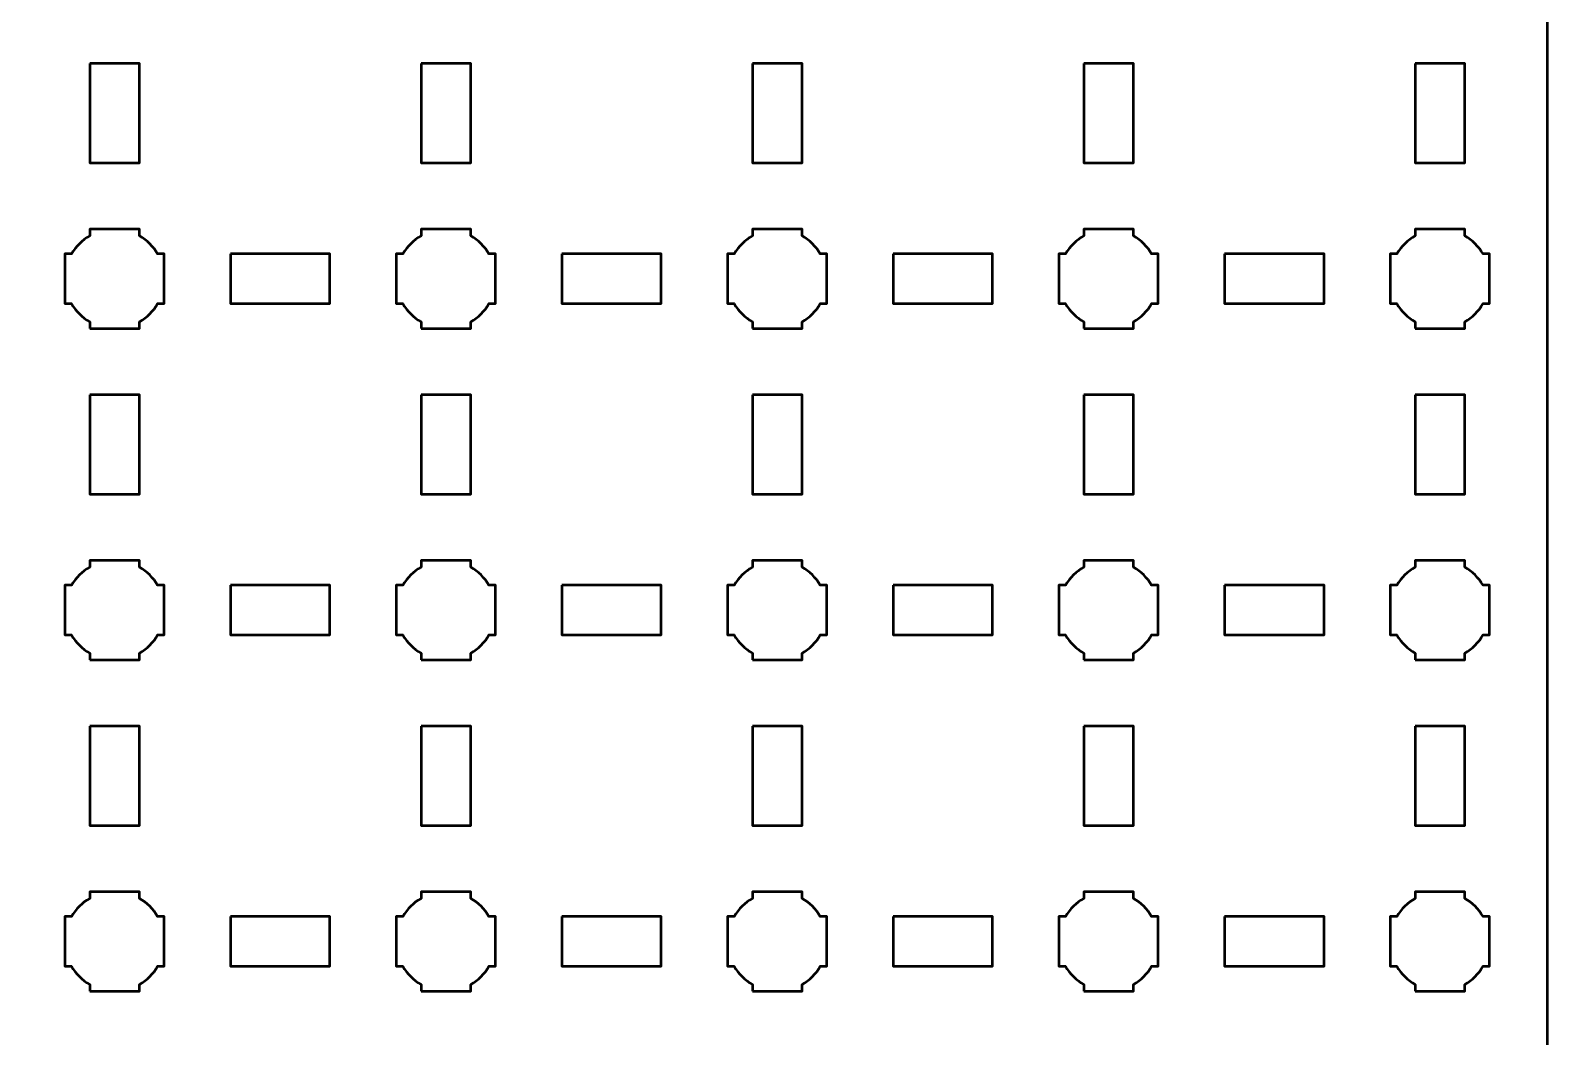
# Model space of a CAD drawing. Header units: centimetres. Extents: x -19.6 to 19.7, y -11.7 to 11.7.
# Drawn here: x 10.49 to 19.65, y -5.58 to 0.5 of the extents above; entities that cross this region are included whole.
import ezdxf

# ---------------------------------------------------------------- set-up
doc = ezdxf.new("R2010")
doc.units = ezdxf.units.CM
doc.header["$MEASUREMENT"] = 0
doc.layers.add('Layer 1', color=7, linetype='Continuous')

msp = doc.modelspace()

# ---------------------------------------------------------------- linework, layer by layer
at = {"layer": 'Layer 1', "lineweight": 53}
for points, knots in [([(-19.14991, 11.65001), (-19.14991, 11.65001), (19.15005, 11.65001), (19.15005, 11.65001), (19.15005, 11.65001), (19.42701, 11.65001), (19.65001, 11.42691), (19.65001, 11.14991), (19.65001, 11.14991), (19.65001, 11.14991), (19.65001, -11.15005), (19.65001, -11.15005), (19.65001, -11.15005), (19.65001, -11.42702), (19.42701, -11.65001), (19.15005, -11.65001), (19.15005, -11.65001), (19.15005, -11.65001), (-19.14991, -11.65001), (-19.14991, -11.65001), (-19.14991, -11.65001), (-19.42691, -11.65001), (-19.65, -11.42702), (-19.65, -11.15005), (-19.65, -11.15005), (-19.65, -11.15005), (-19.65, 11.14991), (-19.65, 11.14991), (-19.65, 11.14991), (-19.65, 11.42691), (-19.42691, 11.65001), (-19.14991, 11.65001)], [0, 0, 0, 0, 0.125, 0.125, 0.125, 0.125, 0.25, 0.25, 0.25, 0.25, 0.375, 0.375, 0.375, 0.375, 0.5, 0.5, 0.5, 0.5, 0.625, 0.625, 0.625, 0.625, 0.75, 0.75, 0.75, 0.75, 0.875, 0.875, 0.875, 0.875, 1, 1, 1, 1]), ([(10.84996, 0.29995), (10.84996, 0.29995), (11.14997, 0.29995), (11.14997, 0.29995), (11.14997, 0.29995), (11.14997, 0.29995), (11.14997, -0.30006), (11.14997, -0.30006), (11.14997, -0.30006), (11.14997, -0.30006), (10.84996, -0.30006), (10.84996, -0.30006), (10.84996, -0.30006), (10.84996, -0.30006), (10.84996, 0.29995), (10.84996, 0.29995)], [0, 0, 0, 0, 0.25, 0.25, 0.25, 0.25, 0.5, 0.5, 0.5, 0.5, 0.75, 0.75, 0.75, 0.75, 1, 1, 1, 1]), ([(12.85007, 0.29995), (12.85007, 0.29995), (13.15007, 0.29995), (13.15007, 0.29995), (13.15007, 0.29995), (13.15007, 0.29995), (13.15007, -0.30006), (13.15007, -0.30006), (13.15007, -0.30006), (13.15007, -0.30006), (12.85007, -0.30006), (12.85007, -0.30006), (12.85007, -0.30006), (12.85007, -0.30006), (12.85007, 0.29995), (12.85007, 0.29995)], [0, 0, 0, 0, 0.25, 0.25, 0.25, 0.25, 0.5, 0.5, 0.5, 0.5, 0.75, 0.75, 0.75, 0.75, 1, 1, 1, 1]), ([(14.85001, 0.29995), (14.85001, 0.29995), (15.15001, 0.29995), (15.15001, 0.29995), (15.15001, 0.29995), (15.15001, 0.29995), (15.15001, -0.30006), (15.15001, -0.30006), (15.15001, -0.30006), (15.15001, -0.30006), (14.85001, -0.30006), (14.85001, -0.30006), (14.85001, -0.30006), (14.85001, -0.30006), (14.85001, 0.29995), (14.85001, 0.29995)], [0, 0, 0, 0, 0.25, 0.25, 0.25, 0.25, 0.5, 0.5, 0.5, 0.5, 0.75, 0.75, 0.75, 0.75, 1, 1, 1, 1]), ([(16.85008, 0.29995), (16.85008, 0.29995), (17.15008, 0.29995), (17.15008, 0.29995), (17.15008, 0.29995), (17.15008, 0.29995), (17.15008, -0.30006), (17.15008, -0.30006), (17.15008, -0.30006), (17.15008, -0.30006), (16.85008, -0.30006), (16.85008, -0.30006), (16.85008, -0.30006), (16.85008, -0.30006), (16.85008, 0.29995), (16.85008, 0.29995)], [0, 0, 0, 0, 0.25, 0.25, 0.25, 0.25, 0.5, 0.5, 0.5, 0.5, 0.75, 0.75, 0.75, 0.75, 1, 1, 1, 1]), ([(18.85005, 0.29995), (18.85005, 0.29995), (19.15005, 0.29995), (19.15005, 0.29995), (19.15005, 0.29995), (19.15005, 0.29995), (19.15005, -0.30006), (19.15005, -0.30006), (19.15005, -0.30006), (19.15005, -0.30006), (18.85005, -0.30006), (18.85005, -0.30006), (18.85005, -0.30006), (18.85005, -0.30006), (18.85005, 0.29995), (18.85005, 0.29995)], [0, 0, 0, 0, 0.25, 0.25, 0.25, 0.25, 0.5, 0.5, 0.5, 0.5, 0.75, 0.75, 0.75, 0.75, 1, 1, 1, 1]), ([(10.84996, -1.29997), (10.84996, -1.29997), (10.84996, -1.25986), (10.84996, -1.25986), (10.84996, -1.25986), (10.80449, -1.23354), (10.76646, -1.19551), (10.74014, -1.15004), (10.74014, -1.15004), (10.74014, -1.15004), (10.70003, -1.15004), (10.70003, -1.15004), (10.70003, -1.15004), (10.70003, -1.15004), (10.70003, -0.99997), (10.70003, -0.99997), (10.70003, -0.99997), (10.70003, -0.99997), (10.70003, -0.85004), (10.70003, -0.85004), (10.70003, -0.85004), (10.70003, -0.85004), (10.74014, -0.85004), (10.74014, -0.85004), (10.74014, -0.85004), (10.76646, -0.80442), (10.80449, -0.76653), (10.84996, -0.74022), (10.84996, -0.74022), (10.84996, -0.74022), (10.84996, -0.69997), (10.84996, -0.69997), (10.84996, -0.69997), (10.84996, -0.69997), (11.00004, -0.69997), (11.00004, -0.69997), (11.00004, -0.69997), (11.00004, -0.69997), (11.14997, -0.69997), (11.14997, -0.69997), (11.14997, -0.69997), (11.14997, -0.69997), (11.14997, -0.74022), (11.14997, -0.74022), (11.14997, -0.74022), (11.19544, -0.76653), (11.23347, -0.80442), (11.25979, -0.85004), (11.25979, -0.85004), (11.25979, -0.85004), (11.30004, -0.85004), (11.30004, -0.85004), (11.30004, -0.85004), (11.30004, -0.85004), (11.30004, -0.99997), (11.30004, -0.99997), (11.30004, -0.99997), (11.30004, -0.99997), (11.30004, -1.15004), (11.30004, -1.15004), (11.30004, -1.15004), (11.30004, -1.15004), (11.25979, -1.15004), (11.25979, -1.15004), (11.25979, -1.15004), (11.23347, -1.19551), (11.19544, -1.23354), (11.14997, -1.25986), (11.14997, -1.25986), (11.14997, -1.25986), (11.14997, -1.29997), (11.14997, -1.29997), (11.14997, -1.29997), (11.14997, -1.29997), (11.00004, -1.29997), (11.00004, -1.29997), (11.00004, -1.29997), (11.00004, -1.29997), (10.84996, -1.29997), (10.84996, -1.29997)], [0, 0, 0, 0, 0.05, 0.05, 0.05, 0.05, 0.1, 0.1, 0.1, 0.1, 0.15, 0.15, 0.15, 0.15, 0.2, 0.2, 0.2, 0.2, 0.25, 0.25, 0.25, 0.25, 0.3, 0.3, 0.3, 0.3, 0.35, 0.35, 0.35, 0.35, 0.4, 0.4, 0.4, 0.4, 0.45, 0.45, 0.45, 0.45, 0.5, 0.5, 0.5, 0.5, 0.55, 0.55, 0.55, 0.55, 0.6, 0.6, 0.6, 0.6, 0.65, 0.65, 0.65, 0.65, 0.7, 0.7, 0.7, 0.7, 0.75, 0.75, 0.75, 0.75, 0.8, 0.8, 0.8, 0.8, 0.85, 0.85, 0.85, 0.85, 0.9, 0.9, 0.9, 0.9, 0.95, 0.95, 0.95, 0.95, 1, 1, 1, 1]), ([(12.84993, -1.29997), (12.84993, -1.29997), (12.84993, -1.25986), (12.84993, -1.25986), (12.84993, -1.25986), (12.80446, -1.23354), (12.76653, -1.19551), (12.74008, -1.15004), (12.74008, -1.15004), (12.74008, -1.15004), (12.7, -1.15004), (12.7, -1.15004), (12.7, -1.15004), (12.7, -1.15004), (12.7, -0.99997), (12.7, -0.99997), (12.7, -0.99997), (12.7, -0.99997), (12.7, -0.85004), (12.7, -0.85004), (12.7, -0.85004), (12.7, -0.85004), (12.74008, -0.85004), (12.74008, -0.85004), (12.74008, -0.85004), (12.76653, -0.80442), (12.80446, -0.76653), (12.84993, -0.74022), (12.84993, -0.74022), (12.84993, -0.74022), (12.84993, -0.69997), (12.84993, -0.69997), (12.84993, -0.69997), (12.84993, -0.69997), (13, -0.69997), (13, -0.69997), (13, -0.69997), (13, -0.69997), (13.14993, -0.69997), (13.14993, -0.69997), (13.14993, -0.69997), (13.14993, -0.69997), (13.14993, -0.74022), (13.14993, -0.74022), (13.14993, -0.74022), (13.19555, -0.76653), (13.23344, -0.80442), (13.25975, -0.85004), (13.25975, -0.85004), (13.25975, -0.85004), (13.30001, -0.85004), (13.30001, -0.85004), (13.30001, -0.85004), (13.30001, -0.85004), (13.30001, -0.99997), (13.30001, -0.99997), (13.30001, -0.99997), (13.30001, -0.99997), (13.30001, -1.15004), (13.30001, -1.15004), (13.30001, -1.15004), (13.30001, -1.15004), (13.25975, -1.15004), (13.25975, -1.15004), (13.25975, -1.15004), (13.23344, -1.19551), (13.19555, -1.23354), (13.14993, -1.25986), (13.14993, -1.25986), (13.14993, -1.25986), (13.14993, -1.29997), (13.14993, -1.29997), (13.14993, -1.29997), (13.14993, -1.29997), (13, -1.29997), (13, -1.29997), (13, -1.29997), (13, -1.29997), (12.84993, -1.29997), (12.84993, -1.29997)], [0, 0, 0, 0, 0.05, 0.05, 0.05, 0.05, 0.1, 0.1, 0.1, 0.1, 0.15, 0.15, 0.15, 0.15, 0.2, 0.2, 0.2, 0.2, 0.25, 0.25, 0.25, 0.25, 0.3, 0.3, 0.3, 0.3, 0.35, 0.35, 0.35, 0.35, 0.4, 0.4, 0.4, 0.4, 0.45, 0.45, 0.45, 0.45, 0.5, 0.5, 0.5, 0.5, 0.55, 0.55, 0.55, 0.55, 0.6, 0.6, 0.6, 0.6, 0.65, 0.65, 0.65, 0.65, 0.7, 0.7, 0.7, 0.7, 0.75, 0.75, 0.75, 0.75, 0.8, 0.8, 0.8, 0.8, 0.85, 0.85, 0.85, 0.85, 0.9, 0.9, 0.9, 0.9, 0.95, 0.95, 0.95, 0.95, 1, 1, 1, 1]), ([(14.85001, -1.29997), (14.85001, -1.29997), (14.85001, -1.25986), (14.85001, -1.25986), (14.85001, -1.25986), (14.80439, -1.23354), (14.7665, -1.19551), (14.74019, -1.15004), (14.74019, -1.15004), (14.74019, -1.15004), (14.69993, -1.15004), (14.69993, -1.15004), (14.69993, -1.15004), (14.69993, -1.15004), (14.69993, -0.99997), (14.69993, -0.99997), (14.69993, -0.99997), (14.69993, -0.99997), (14.69993, -0.85004), (14.69993, -0.85004), (14.69993, -0.85004), (14.69993, -0.85004), (14.74019, -0.85004), (14.74019, -0.85004), (14.74019, -0.85004), (14.7665, -0.80442), (14.80439, -0.76653), (14.85001, -0.74022), (14.85001, -0.74022), (14.85001, -0.74022), (14.85001, -0.69997), (14.85001, -0.69997), (14.85001, -0.69997), (14.85001, -0.69997), (14.99994, -0.69997), (14.99994, -0.69997), (14.99994, -0.69997), (14.99994, -0.69997), (15.15001, -0.69997), (15.15001, -0.69997), (15.15001, -0.69997), (15.15001, -0.69997), (15.15001, -0.74022), (15.15001, -0.74022), (15.15001, -0.74022), (15.19548, -0.76653), (15.23351, -0.80442), (15.25983, -0.85004), (15.25983, -0.85004), (15.25983, -0.85004), (15.29994, -0.85004), (15.29994, -0.85004), (15.29994, -0.85004), (15.29994, -0.85004), (15.29994, -0.99997), (15.29994, -0.99997), (15.29994, -0.99997), (15.29994, -0.99997), (15.29994, -1.15004), (15.29994, -1.15004), (15.29994, -1.15004), (15.29994, -1.15004), (15.25983, -1.15004), (15.25983, -1.15004), (15.25983, -1.15004), (15.23351, -1.19551), (15.19548, -1.23354), (15.15001, -1.25986), (15.15001, -1.25986), (15.15001, -1.25986), (15.15001, -1.29997), (15.15001, -1.29997), (15.15001, -1.29997), (15.15001, -1.29997), (14.99994, -1.29997), (14.99994, -1.29997), (14.99994, -1.29997), (14.99994, -1.29997), (14.85001, -1.29997), (14.85001, -1.29997)], [0, 0, 0, 0, 0.05, 0.05, 0.05, 0.05, 0.1, 0.1, 0.1, 0.1, 0.15, 0.15, 0.15, 0.15, 0.2, 0.2, 0.2, 0.2, 0.25, 0.25, 0.25, 0.25, 0.3, 0.3, 0.3, 0.3, 0.35, 0.35, 0.35, 0.35, 0.4, 0.4, 0.4, 0.4, 0.45, 0.45, 0.45, 0.45, 0.5, 0.5, 0.5, 0.5, 0.55, 0.55, 0.55, 0.55, 0.6, 0.6, 0.6, 0.6, 0.65, 0.65, 0.65, 0.65, 0.7, 0.7, 0.7, 0.7, 0.75, 0.75, 0.75, 0.75, 0.8, 0.8, 0.8, 0.8, 0.85, 0.85, 0.85, 0.85, 0.9, 0.9, 0.9, 0.9, 0.95, 0.95, 0.95, 0.95, 1, 1, 1, 1]), ([(16.84994, -1.29997), (16.84994, -1.29997), (16.84994, -1.25986), (16.84994, -1.25986), (16.84994, -1.25986), (16.80446, -1.23354), (16.76644, -1.19551), (16.74012, -1.15004), (16.74012, -1.15004), (16.74012, -1.15004), (16.70001, -1.15004), (16.70001, -1.15004), (16.70001, -1.15004), (16.70001, -1.15004), (16.70001, -0.99997), (16.70001, -0.99997), (16.70001, -0.99997), (16.70001, -0.99997), (16.70001, -0.85004), (16.70001, -0.85004), (16.70001, -0.85004), (16.70001, -0.85004), (16.74012, -0.85004), (16.74012, -0.85004), (16.74012, -0.85004), (16.76644, -0.80442), (16.80446, -0.76653), (16.84994, -0.74022), (16.84994, -0.74022), (16.84994, -0.74022), (16.84994, -0.69997), (16.84994, -0.69997), (16.84994, -0.69997), (16.84994, -0.69997), (17.00001, -0.69997), (17.00001, -0.69997), (17.00001, -0.69997), (17.00001, -0.69997), (17.14994, -0.69997), (17.14994, -0.69997), (17.14994, -0.69997), (17.14994, -0.69997), (17.14994, -0.74022), (17.14994, -0.74022), (17.14994, -0.74022), (17.19555, -0.76653), (17.23348, -0.80442), (17.25979, -0.85004), (17.25979, -0.85004), (17.25979, -0.85004), (17.30001, -0.85004), (17.30001, -0.85004), (17.30001, -0.85004), (17.30001, -0.85004), (17.30001, -0.99997), (17.30001, -0.99997), (17.30001, -0.99997), (17.30001, -0.99997), (17.30001, -1.15004), (17.30001, -1.15004), (17.30001, -1.15004), (17.30001, -1.15004), (17.25979, -1.15004), (17.25979, -1.15004), (17.25979, -1.15004), (17.23348, -1.19551), (17.19555, -1.23354), (17.14994, -1.25986), (17.14994, -1.25986), (17.14994, -1.25986), (17.14994, -1.29997), (17.14994, -1.29997), (17.14994, -1.29997), (17.14994, -1.29997), (17.00001, -1.29997), (17.00001, -1.29997), (17.00001, -1.29997), (17.00001, -1.29997), (16.84994, -1.29997), (16.84994, -1.29997)], [0, 0, 0, 0, 0.05, 0.05, 0.05, 0.05, 0.1, 0.1, 0.1, 0.1, 0.15, 0.15, 0.15, 0.15, 0.2, 0.2, 0.2, 0.2, 0.25, 0.25, 0.25, 0.25, 0.3, 0.3, 0.3, 0.3, 0.35, 0.35, 0.35, 0.35, 0.4, 0.4, 0.4, 0.4, 0.45, 0.45, 0.45, 0.45, 0.5, 0.5, 0.5, 0.5, 0.55, 0.55, 0.55, 0.55, 0.6, 0.6, 0.6, 0.6, 0.65, 0.65, 0.65, 0.65, 0.7, 0.7, 0.7, 0.7, 0.75, 0.75, 0.75, 0.75, 0.8, 0.8, 0.8, 0.8, 0.85, 0.85, 0.85, 0.85, 0.9, 0.9, 0.9, 0.9, 0.95, 0.95, 0.95, 0.95, 1, 1, 1, 1]), ([(18.84991, -1.29997), (18.84991, -1.29997), (18.84991, -1.25986), (18.84991, -1.25986), (18.84991, -1.25986), (18.80443, -1.23354), (18.76654, -1.19551), (18.74009, -1.15004), (18.74009, -1.15004), (18.74009, -1.15004), (18.69997, -1.15004), (18.69997, -1.15004), (18.69997, -1.15004), (18.69997, -1.15004), (18.69997, -0.99997), (18.69997, -0.99997), (18.69997, -0.99997), (18.69997, -0.99997), (18.69997, -0.85004), (18.69997, -0.85004), (18.69997, -0.85004), (18.69997, -0.85004), (18.74009, -0.85004), (18.74009, -0.85004), (18.74009, -0.85004), (18.76654, -0.80442), (18.80443, -0.76653), (18.84991, -0.74022), (18.84991, -0.74022), (18.84991, -0.74022), (18.84991, -0.69997), (18.84991, -0.69997), (18.84991, -0.69997), (18.84991, -0.69997), (18.99998, -0.69997), (18.99998, -0.69997), (18.99998, -0.69997), (18.99998, -0.69997), (19.14991, -0.69997), (19.14991, -0.69997), (19.14991, -0.69997), (19.14991, -0.69997), (19.14991, -0.74022), (19.14991, -0.74022), (19.14991, -0.74022), (19.19552, -0.76653), (19.23341, -0.80442), (19.25987, -0.85004), (19.25987, -0.85004), (19.25987, -0.85004), (19.29998, -0.85004), (19.29998, -0.85004), (19.29998, -0.85004), (19.29998, -0.85004), (19.29998, -0.99997), (19.29998, -0.99997), (19.29998, -0.99997), (19.29998, -0.99997), (19.29998, -1.15004), (19.29998, -1.15004), (19.29998, -1.15004), (19.29998, -1.15004), (19.25987, -1.15004), (19.25987, -1.15004), (19.25987, -1.15004), (19.23341, -1.19551), (19.19552, -1.23354), (19.14991, -1.25986), (19.14991, -1.25986), (19.14991, -1.25986), (19.14991, -1.29997), (19.14991, -1.29997), (19.14991, -1.29997), (19.14991, -1.29997), (18.99998, -1.29997), (18.99998, -1.29997), (18.99998, -1.29997), (18.99998, -1.29997), (18.84991, -1.29997), (18.84991, -1.29997)], [0, 0, 0, 0, 0.05, 0.05, 0.05, 0.05, 0.1, 0.1, 0.1, 0.1, 0.15, 0.15, 0.15, 0.15, 0.2, 0.2, 0.2, 0.2, 0.25, 0.25, 0.25, 0.25, 0.3, 0.3, 0.3, 0.3, 0.35, 0.35, 0.35, 0.35, 0.4, 0.4, 0.4, 0.4, 0.45, 0.45, 0.45, 0.45, 0.5, 0.5, 0.5, 0.5, 0.55, 0.55, 0.55, 0.55, 0.6, 0.6, 0.6, 0.6, 0.65, 0.65, 0.65, 0.65, 0.7, 0.7, 0.7, 0.7, 0.75, 0.75, 0.75, 0.75, 0.8, 0.8, 0.8, 0.8, 0.85, 0.85, 0.85, 0.85, 0.9, 0.9, 0.9, 0.9, 0.95, 0.95, 0.95, 0.95, 1, 1, 1, 1]), ([(11.70009, -0.85004), (11.70009, -0.85004), (12.30009, -0.85004), (12.30009, -0.85004), (12.30009, -0.85004), (12.30009, -0.85004), (12.30009, -1.15004), (12.30009, -1.15004), (12.30009, -1.15004), (12.30009, -1.15004), (11.70009, -1.15004), (11.70009, -1.15004), (11.70009, -1.15004), (11.70009, -1.15004), (11.70009, -0.85004), (11.70009, -0.85004)], [0, 0, 0, 0, 0.25, 0.25, 0.25, 0.25, 0.5, 0.5, 0.5, 0.5, 0.75, 0.75, 0.75, 0.75, 1, 1, 1, 1]), ([(13.70002, -0.85004), (13.70002, -0.85004), (14.30002, -0.85004), (14.30002, -0.85004), (14.30002, -0.85004), (14.30002, -0.85004), (14.30002, -1.15004), (14.30002, -1.15004), (14.30002, -1.15004), (14.30002, -1.15004), (13.70002, -1.15004), (13.70002, -1.15004), (13.70002, -1.15004), (13.70002, -1.15004), (13.70002, -0.85004), (13.70002, -0.85004)], [0, 0, 0, 0, 0.25, 0.25, 0.25, 0.25, 0.5, 0.5, 0.5, 0.5, 0.75, 0.75, 0.75, 0.75, 1, 1, 1, 1]), ([(15.69999, -0.85004), (15.69999, -0.85004), (16.29999, -0.85004), (16.29999, -0.85004), (16.29999, -0.85004), (16.29999, -0.85004), (16.29999, -1.15004), (16.29999, -1.15004), (16.29999, -1.15004), (16.29999, -1.15004), (15.69999, -1.15004), (15.69999, -1.15004), (15.69999, -1.15004), (15.69999, -1.15004), (15.69999, -0.85004), (15.69999, -0.85004)], [0, 0, 0, 0, 0.25, 0.25, 0.25, 0.25, 0.5, 0.5, 0.5, 0.5, 0.75, 0.75, 0.75, 0.75, 1, 1, 1, 1]), ([(17.70006, -0.85004), (17.70006, -0.85004), (18.30007, -0.85004), (18.30007, -0.85004), (18.30007, -0.85004), (18.30007, -0.85004), (18.30007, -1.15004), (18.30007, -1.15004), (18.30007, -1.15004), (18.30007, -1.15004), (17.70006, -1.15004), (17.70006, -1.15004), (17.70006, -1.15004), (17.70006, -1.15004), (17.70006, -0.85004), (17.70006, -0.85004)], [0, 0, 0, 0, 0.25, 0.25, 0.25, 0.25, 0.5, 0.5, 0.5, 0.5, 0.75, 0.75, 0.75, 0.75, 1, 1, 1, 1]), ([(10.84996, -1.70002), (10.84996, -1.70002), (11.14997, -1.70002), (11.14997, -1.70002), (11.14997, -1.70002), (11.14997, -1.70002), (11.14997, -2.30002), (11.14997, -2.30002), (11.14997, -2.30002), (11.14997, -2.30002), (10.84996, -2.30002), (10.84996, -2.30002), (10.84996, -2.30002), (10.84996, -2.30002), (10.84996, -1.70002), (10.84996, -1.70002)], [0, 0, 0, 0, 0.25, 0.25, 0.25, 0.25, 0.5, 0.5, 0.5, 0.5, 0.75, 0.75, 0.75, 0.75, 1, 1, 1, 1]), ([(12.85007, -1.70002), (12.85007, -1.70002), (13.15007, -1.70002), (13.15007, -1.70002), (13.15007, -1.70002), (13.15007, -1.70002), (13.15007, -2.30002), (13.15007, -2.30002), (13.15007, -2.30002), (13.15007, -2.30002), (12.85007, -2.30002), (12.85007, -2.30002), (12.85007, -2.30002), (12.85007, -2.30002), (12.85007, -1.70002), (12.85007, -1.70002)], [0, 0, 0, 0, 0.25, 0.25, 0.25, 0.25, 0.5, 0.5, 0.5, 0.5, 0.75, 0.75, 0.75, 0.75, 1, 1, 1, 1]), ([(14.85001, -1.70002), (14.85001, -1.70002), (15.15001, -1.70002), (15.15001, -1.70002), (15.15001, -1.70002), (15.15001, -1.70002), (15.15001, -2.30002), (15.15001, -2.30002), (15.15001, -2.30002), (15.15001, -2.30002), (14.85001, -2.30002), (14.85001, -2.30002), (14.85001, -2.30002), (14.85001, -2.30002), (14.85001, -1.70002), (14.85001, -1.70002)], [0, 0, 0, 0, 0.25, 0.25, 0.25, 0.25, 0.5, 0.5, 0.5, 0.5, 0.75, 0.75, 0.75, 0.75, 1, 1, 1, 1]), ([(16.85008, -1.70002), (16.85008, -1.70002), (17.15008, -1.70002), (17.15008, -1.70002), (17.15008, -1.70002), (17.15008, -1.70002), (17.15008, -2.30002), (17.15008, -2.30002), (17.15008, -2.30002), (17.15008, -2.30002), (16.85008, -2.30002), (16.85008, -2.30002), (16.85008, -2.30002), (16.85008, -2.30002), (16.85008, -1.70002), (16.85008, -1.70002)], [0, 0, 0, 0, 0.25, 0.25, 0.25, 0.25, 0.5, 0.5, 0.5, 0.5, 0.75, 0.75, 0.75, 0.75, 1, 1, 1, 1]), ([(18.85005, -1.70002), (18.85005, -1.70002), (19.15005, -1.70002), (19.15005, -1.70002), (19.15005, -1.70002), (19.15005, -1.70002), (19.15005, -2.30002), (19.15005, -2.30002), (19.15005, -2.30002), (19.15005, -2.30002), (18.85005, -2.30002), (18.85005, -2.30002), (18.85005, -2.30002), (18.85005, -2.30002), (18.85005, -1.70002), (18.85005, -1.70002)], [0, 0, 0, 0, 0.25, 0.25, 0.25, 0.25, 0.5, 0.5, 0.5, 0.5, 0.75, 0.75, 0.75, 0.75, 1, 1, 1, 1]), ([(10.84996, -3.30004), (10.84996, -3.30004), (10.84996, -3.25983), (10.84996, -3.25983), (10.84996, -3.25983), (10.80449, -3.23347), (10.76646, -3.19559), (10.74014, -3.14997), (10.74014, -3.14997), (10.74014, -3.14997), (10.70003, -3.14997), (10.70003, -3.14997), (10.70003, -3.14997), (10.70003, -3.14997), (10.70003, -3.00004), (10.70003, -3.00004), (10.70003, -3.00004), (10.70003, -3.00004), (10.70003, -2.84997), (10.70003, -2.84997), (10.70003, -2.84997), (10.70003, -2.84997), (10.74014, -2.84997), (10.74014, -2.84997), (10.74014, -2.84997), (10.76646, -2.8045), (10.80449, -2.76647), (10.84996, -2.74015), (10.84996, -2.74015), (10.84996, -2.74015), (10.84996, -2.70004), (10.84996, -2.70004), (10.84996, -2.70004), (10.84996, -2.70004), (11.00004, -2.70004), (11.00004, -2.70004), (11.00004, -2.70004), (11.00004, -2.70004), (11.14997, -2.70004), (11.14997, -2.70004), (11.14997, -2.70004), (11.14997, -2.70004), (11.14997, -2.74015), (11.14997, -2.74015), (11.14997, -2.74015), (11.19544, -2.76647), (11.23347, -2.8045), (11.25979, -2.84997), (11.25979, -2.84997), (11.25979, -2.84997), (11.30004, -2.84997), (11.30004, -2.84997), (11.30004, -2.84997), (11.30004, -2.84997), (11.30004, -3.00004), (11.30004, -3.00004), (11.30004, -3.00004), (11.30004, -3.00004), (11.30004, -3.14997), (11.30004, -3.14997), (11.30004, -3.14997), (11.30004, -3.14997), (11.25979, -3.14997), (11.25979, -3.14997), (11.25979, -3.14997), (11.23347, -3.19559), (11.19544, -3.23347), (11.14997, -3.25983), (11.14997, -3.25983), (11.14997, -3.25983), (11.14997, -3.30004), (11.14997, -3.30004), (11.14997, -3.30004), (11.14997, -3.30004), (11.00004, -3.30004), (11.00004, -3.30004), (11.00004, -3.30004), (11.00004, -3.30004), (10.84996, -3.30004), (10.84996, -3.30004)], [0, 0, 0, 0, 0.05, 0.05, 0.05, 0.05, 0.1, 0.1, 0.1, 0.1, 0.15, 0.15, 0.15, 0.15, 0.2, 0.2, 0.2, 0.2, 0.25, 0.25, 0.25, 0.25, 0.3, 0.3, 0.3, 0.3, 0.35, 0.35, 0.35, 0.35, 0.4, 0.4, 0.4, 0.4, 0.45, 0.45, 0.45, 0.45, 0.5, 0.5, 0.5, 0.5, 0.55, 0.55, 0.55, 0.55, 0.6, 0.6, 0.6, 0.6, 0.65, 0.65, 0.65, 0.65, 0.7, 0.7, 0.7, 0.7, 0.75, 0.75, 0.75, 0.75, 0.8, 0.8, 0.8, 0.8, 0.85, 0.85, 0.85, 0.85, 0.9, 0.9, 0.9, 0.9, 0.95, 0.95, 0.95, 0.95, 1, 1, 1, 1]), ([(12.84993, -3.30004), (12.84993, -3.30004), (12.84993, -3.25983), (12.84993, -3.25983), (12.84993, -3.25983), (12.80446, -3.23347), (12.76653, -3.19559), (12.74008, -3.14997), (12.74008, -3.14997), (12.74008, -3.14997), (12.7, -3.14997), (12.7, -3.14997), (12.7, -3.14997), (12.7, -3.14997), (12.7, -3.00004), (12.7, -3.00004), (12.7, -3.00004), (12.7, -3.00004), (12.7, -2.84997), (12.7, -2.84997), (12.7, -2.84997), (12.7, -2.84997), (12.74008, -2.84997), (12.74008, -2.84997), (12.74008, -2.84997), (12.76653, -2.8045), (12.80446, -2.76647), (12.84993, -2.74015), (12.84993, -2.74015), (12.84993, -2.74015), (12.84993, -2.70004), (12.84993, -2.70004), (12.84993, -2.70004), (12.84993, -2.70004), (13, -2.70004), (13, -2.70004), (13, -2.70004), (13, -2.70004), (13.14993, -2.70004), (13.14993, -2.70004), (13.14993, -2.70004), (13.14993, -2.70004), (13.14993, -2.74015), (13.14993, -2.74015), (13.14993, -2.74015), (13.19555, -2.76647), (13.23344, -2.8045), (13.25975, -2.84997), (13.25975, -2.84997), (13.25975, -2.84997), (13.30001, -2.84997), (13.30001, -2.84997), (13.30001, -2.84997), (13.30001, -2.84997), (13.30001, -3.00004), (13.30001, -3.00004), (13.30001, -3.00004), (13.30001, -3.00004), (13.30001, -3.14997), (13.30001, -3.14997), (13.30001, -3.14997), (13.30001, -3.14997), (13.25975, -3.14997), (13.25975, -3.14997), (13.25975, -3.14997), (13.23344, -3.19559), (13.19555, -3.23347), (13.14993, -3.25983), (13.14993, -3.25983), (13.14993, -3.25983), (13.14993, -3.30004), (13.14993, -3.30004), (13.14993, -3.30004), (13.14993, -3.30004), (13, -3.30004), (13, -3.30004), (13, -3.30004), (13, -3.30004), (12.84993, -3.30004), (12.84993, -3.30004)], [0, 0, 0, 0, 0.05, 0.05, 0.05, 0.05, 0.1, 0.1, 0.1, 0.1, 0.15, 0.15, 0.15, 0.15, 0.2, 0.2, 0.2, 0.2, 0.25, 0.25, 0.25, 0.25, 0.3, 0.3, 0.3, 0.3, 0.35, 0.35, 0.35, 0.35, 0.4, 0.4, 0.4, 0.4, 0.45, 0.45, 0.45, 0.45, 0.5, 0.5, 0.5, 0.5, 0.55, 0.55, 0.55, 0.55, 0.6, 0.6, 0.6, 0.6, 0.65, 0.65, 0.65, 0.65, 0.7, 0.7, 0.7, 0.7, 0.75, 0.75, 0.75, 0.75, 0.8, 0.8, 0.8, 0.8, 0.85, 0.85, 0.85, 0.85, 0.9, 0.9, 0.9, 0.9, 0.95, 0.95, 0.95, 0.95, 1, 1, 1, 1]), ([(14.85001, -3.30004), (14.85001, -3.30004), (14.85001, -3.25983), (14.85001, -3.25983), (14.85001, -3.25983), (14.80439, -3.23347), (14.7665, -3.19559), (14.74019, -3.14997), (14.74019, -3.14997), (14.74019, -3.14997), (14.69993, -3.14997), (14.69993, -3.14997), (14.69993, -3.14997), (14.69993, -3.14997), (14.69993, -3.00004), (14.69993, -3.00004), (14.69993, -3.00004), (14.69993, -3.00004), (14.69993, -2.84997), (14.69993, -2.84997), (14.69993, -2.84997), (14.69993, -2.84997), (14.74019, -2.84997), (14.74019, -2.84997), (14.74019, -2.84997), (14.7665, -2.8045), (14.80439, -2.76647), (14.85001, -2.74015), (14.85001, -2.74015), (14.85001, -2.74015), (14.85001, -2.70004), (14.85001, -2.70004), (14.85001, -2.70004), (14.85001, -2.70004), (14.99994, -2.70004), (14.99994, -2.70004), (14.99994, -2.70004), (14.99994, -2.70004), (15.15001, -2.70004), (15.15001, -2.70004), (15.15001, -2.70004), (15.15001, -2.70004), (15.15001, -2.74015), (15.15001, -2.74015), (15.15001, -2.74015), (15.19548, -2.76647), (15.23351, -2.8045), (15.25983, -2.84997), (15.25983, -2.84997), (15.25983, -2.84997), (15.29994, -2.84997), (15.29994, -2.84997), (15.29994, -2.84997), (15.29994, -2.84997), (15.29994, -3.00004), (15.29994, -3.00004), (15.29994, -3.00004), (15.29994, -3.00004), (15.29994, -3.14997), (15.29994, -3.14997), (15.29994, -3.14997), (15.29994, -3.14997), (15.25983, -3.14997), (15.25983, -3.14997), (15.25983, -3.14997), (15.23351, -3.19559), (15.19548, -3.23347), (15.15001, -3.25983), (15.15001, -3.25983), (15.15001, -3.25983), (15.15001, -3.30004), (15.15001, -3.30004), (15.15001, -3.30004), (15.15001, -3.30004), (14.99994, -3.30004), (14.99994, -3.30004), (14.99994, -3.30004), (14.99994, -3.30004), (14.85001, -3.30004), (14.85001, -3.30004)], [0, 0, 0, 0, 0.05, 0.05, 0.05, 0.05, 0.1, 0.1, 0.1, 0.1, 0.15, 0.15, 0.15, 0.15, 0.2, 0.2, 0.2, 0.2, 0.25, 0.25, 0.25, 0.25, 0.3, 0.3, 0.3, 0.3, 0.35, 0.35, 0.35, 0.35, 0.4, 0.4, 0.4, 0.4, 0.45, 0.45, 0.45, 0.45, 0.5, 0.5, 0.5, 0.5, 0.55, 0.55, 0.55, 0.55, 0.6, 0.6, 0.6, 0.6, 0.65, 0.65, 0.65, 0.65, 0.7, 0.7, 0.7, 0.7, 0.75, 0.75, 0.75, 0.75, 0.8, 0.8, 0.8, 0.8, 0.85, 0.85, 0.85, 0.85, 0.9, 0.9, 0.9, 0.9, 0.95, 0.95, 0.95, 0.95, 1, 1, 1, 1]), ([(16.84994, -3.30004), (16.84994, -3.30004), (16.84994, -3.25983), (16.84994, -3.25983), (16.84994, -3.25983), (16.80446, -3.23347), (16.76644, -3.19559), (16.74012, -3.14997), (16.74012, -3.14997), (16.74012, -3.14997), (16.70001, -3.14997), (16.70001, -3.14997), (16.70001, -3.14997), (16.70001, -3.14997), (16.70001, -3.00004), (16.70001, -3.00004), (16.70001, -3.00004), (16.70001, -3.00004), (16.70001, -2.84997), (16.70001, -2.84997), (16.70001, -2.84997), (16.70001, -2.84997), (16.74012, -2.84997), (16.74012, -2.84997), (16.74012, -2.84997), (16.76644, -2.8045), (16.80446, -2.76647), (16.84994, -2.74015), (16.84994, -2.74015), (16.84994, -2.74015), (16.84994, -2.70004), (16.84994, -2.70004), (16.84994, -2.70004), (16.84994, -2.70004), (17.00001, -2.70004), (17.00001, -2.70004), (17.00001, -2.70004), (17.00001, -2.70004), (17.14994, -2.70004), (17.14994, -2.70004), (17.14994, -2.70004), (17.14994, -2.70004), (17.14994, -2.74015), (17.14994, -2.74015), (17.14994, -2.74015), (17.19555, -2.76647), (17.23348, -2.8045), (17.25979, -2.84997), (17.25979, -2.84997), (17.25979, -2.84997), (17.30001, -2.84997), (17.30001, -2.84997), (17.30001, -2.84997), (17.30001, -2.84997), (17.30001, -3.00004), (17.30001, -3.00004), (17.30001, -3.00004), (17.30001, -3.00004), (17.30001, -3.14997), (17.30001, -3.14997), (17.30001, -3.14997), (17.30001, -3.14997), (17.25979, -3.14997), (17.25979, -3.14997), (17.25979, -3.14997), (17.23348, -3.19559), (17.19555, -3.23347), (17.14994, -3.25983), (17.14994, -3.25983), (17.14994, -3.25983), (17.14994, -3.30004), (17.14994, -3.30004), (17.14994, -3.30004), (17.14994, -3.30004), (17.00001, -3.30004), (17.00001, -3.30004), (17.00001, -3.30004), (17.00001, -3.30004), (16.84994, -3.30004), (16.84994, -3.30004)], [0, 0, 0, 0, 0.05, 0.05, 0.05, 0.05, 0.1, 0.1, 0.1, 0.1, 0.15, 0.15, 0.15, 0.15, 0.2, 0.2, 0.2, 0.2, 0.25, 0.25, 0.25, 0.25, 0.3, 0.3, 0.3, 0.3, 0.35, 0.35, 0.35, 0.35, 0.4, 0.4, 0.4, 0.4, 0.45, 0.45, 0.45, 0.45, 0.5, 0.5, 0.5, 0.5, 0.55, 0.55, 0.55, 0.55, 0.6, 0.6, 0.6, 0.6, 0.65, 0.65, 0.65, 0.65, 0.7, 0.7, 0.7, 0.7, 0.75, 0.75, 0.75, 0.75, 0.8, 0.8, 0.8, 0.8, 0.85, 0.85, 0.85, 0.85, 0.9, 0.9, 0.9, 0.9, 0.95, 0.95, 0.95, 0.95, 1, 1, 1, 1]), ([(18.84991, -3.30004), (18.84991, -3.30004), (18.84991, -3.25983), (18.84991, -3.25983), (18.84991, -3.25983), (18.80443, -3.23347), (18.76654, -3.19559), (18.74009, -3.14997), (18.74009, -3.14997), (18.74009, -3.14997), (18.69997, -3.14997), (18.69997, -3.14997), (18.69997, -3.14997), (18.69997, -3.14997), (18.69997, -3.00004), (18.69997, -3.00004), (18.69997, -3.00004), (18.69997, -3.00004), (18.69997, -2.84997), (18.69997, -2.84997), (18.69997, -2.84997), (18.69997, -2.84997), (18.74009, -2.84997), (18.74009, -2.84997), (18.74009, -2.84997), (18.76654, -2.8045), (18.80443, -2.76647), (18.84991, -2.74015), (18.84991, -2.74015), (18.84991, -2.74015), (18.84991, -2.70004), (18.84991, -2.70004), (18.84991, -2.70004), (18.84991, -2.70004), (18.99998, -2.70004), (18.99998, -2.70004), (18.99998, -2.70004), (18.99998, -2.70004), (19.14991, -2.70004), (19.14991, -2.70004), (19.14991, -2.70004), (19.14991, -2.70004), (19.14991, -2.74015), (19.14991, -2.74015), (19.14991, -2.74015), (19.19552, -2.76647), (19.23341, -2.8045), (19.25987, -2.84997), (19.25987, -2.84997), (19.25987, -2.84997), (19.29998, -2.84997), (19.29998, -2.84997), (19.29998, -2.84997), (19.29998, -2.84997), (19.29998, -3.00004), (19.29998, -3.00004), (19.29998, -3.00004), (19.29998, -3.00004), (19.29998, -3.14997), (19.29998, -3.14997), (19.29998, -3.14997), (19.29998, -3.14997), (19.25987, -3.14997), (19.25987, -3.14997), (19.25987, -3.14997), (19.23341, -3.19559), (19.19552, -3.23347), (19.14991, -3.25983), (19.14991, -3.25983), (19.14991, -3.25983), (19.14991, -3.30004), (19.14991, -3.30004), (19.14991, -3.30004), (19.14991, -3.30004), (18.99998, -3.30004), (18.99998, -3.30004), (18.99998, -3.30004), (18.99998, -3.30004), (18.84991, -3.30004), (18.84991, -3.30004)], [0, 0, 0, 0, 0.05, 0.05, 0.05, 0.05, 0.1, 0.1, 0.1, 0.1, 0.15, 0.15, 0.15, 0.15, 0.2, 0.2, 0.2, 0.2, 0.25, 0.25, 0.25, 0.25, 0.3, 0.3, 0.3, 0.3, 0.35, 0.35, 0.35, 0.35, 0.4, 0.4, 0.4, 0.4, 0.45, 0.45, 0.45, 0.45, 0.5, 0.5, 0.5, 0.5, 0.55, 0.55, 0.55, 0.55, 0.6, 0.6, 0.6, 0.6, 0.65, 0.65, 0.65, 0.65, 0.7, 0.7, 0.7, 0.7, 0.75, 0.75, 0.75, 0.75, 0.8, 0.8, 0.8, 0.8, 0.85, 0.85, 0.85, 0.85, 0.9, 0.9, 0.9, 0.9, 0.95, 0.95, 0.95, 0.95, 1, 1, 1, 1]), ([(11.70009, -2.84997), (11.70009, -2.84997), (12.30009, -2.84997), (12.30009, -2.84997), (12.30009, -2.84997), (12.30009, -2.84997), (12.30009, -3.14997), (12.30009, -3.14997), (12.30009, -3.14997), (12.30009, -3.14997), (11.70009, -3.14997), (11.70009, -3.14997), (11.70009, -3.14997), (11.70009, -3.14997), (11.70009, -2.84997), (11.70009, -2.84997)], [0, 0, 0, 0, 0.25, 0.25, 0.25, 0.25, 0.5, 0.5, 0.5, 0.5, 0.75, 0.75, 0.75, 0.75, 1, 1, 1, 1]), ([(13.70002, -2.84997), (13.70002, -2.84997), (14.30002, -2.84997), (14.30002, -2.84997), (14.30002, -2.84997), (14.30002, -2.84997), (14.30002, -3.14997), (14.30002, -3.14997), (14.30002, -3.14997), (14.30002, -3.14997), (13.70002, -3.14997), (13.70002, -3.14997), (13.70002, -3.14997), (13.70002, -3.14997), (13.70002, -2.84997), (13.70002, -2.84997)], [0, 0, 0, 0, 0.25, 0.25, 0.25, 0.25, 0.5, 0.5, 0.5, 0.5, 0.75, 0.75, 0.75, 0.75, 1, 1, 1, 1]), ([(15.69999, -2.84997), (15.69999, -2.84997), (16.29999, -2.84997), (16.29999, -2.84997), (16.29999, -2.84997), (16.29999, -2.84997), (16.29999, -3.14997), (16.29999, -3.14997), (16.29999, -3.14997), (16.29999, -3.14997), (15.69999, -3.14997), (15.69999, -3.14997), (15.69999, -3.14997), (15.69999, -3.14997), (15.69999, -2.84997), (15.69999, -2.84997)], [0, 0, 0, 0, 0.25, 0.25, 0.25, 0.25, 0.5, 0.5, 0.5, 0.5, 0.75, 0.75, 0.75, 0.75, 1, 1, 1, 1]), ([(17.70006, -2.84997), (17.70006, -2.84997), (18.30007, -2.84997), (18.30007, -2.84997), (18.30007, -2.84997), (18.30007, -2.84997), (18.30007, -3.14997), (18.30007, -3.14997), (18.30007, -3.14997), (18.30007, -3.14997), (17.70006, -3.14997), (17.70006, -3.14997), (17.70006, -3.14997), (17.70006, -3.14997), (17.70006, -2.84997), (17.70006, -2.84997)], [0, 0, 0, 0, 0.25, 0.25, 0.25, 0.25, 0.5, 0.5, 0.5, 0.5, 0.75, 0.75, 0.75, 0.75, 1, 1, 1, 1]), ([(10.84996, -3.70009), (10.84996, -3.70009), (11.14997, -3.70009), (11.14997, -3.70009), (11.14997, -3.70009), (11.14997, -3.70009), (11.14997, -4.3001), (11.14997, -4.3001), (11.14997, -4.3001), (11.14997, -4.3001), (10.84996, -4.3001), (10.84996, -4.3001), (10.84996, -4.3001), (10.84996, -4.3001), (10.84996, -3.70009), (10.84996, -3.70009)], [0, 0, 0, 0, 0.25, 0.25, 0.25, 0.25, 0.5, 0.5, 0.5, 0.5, 0.75, 0.75, 0.75, 0.75, 1, 1, 1, 1]), ([(12.85007, -3.70009), (12.85007, -3.70009), (13.15007, -3.70009), (13.15007, -3.70009), (13.15007, -3.70009), (13.15007, -3.70009), (13.15007, -4.3001), (13.15007, -4.3001), (13.15007, -4.3001), (13.15007, -4.3001), (12.85007, -4.3001), (12.85007, -4.3001), (12.85007, -4.3001), (12.85007, -4.3001), (12.85007, -3.70009), (12.85007, -3.70009)], [0, 0, 0, 0, 0.25, 0.25, 0.25, 0.25, 0.5, 0.5, 0.5, 0.5, 0.75, 0.75, 0.75, 0.75, 1, 1, 1, 1]), ([(14.85001, -3.70009), (14.85001, -3.70009), (15.15001, -3.70009), (15.15001, -3.70009), (15.15001, -3.70009), (15.15001, -3.70009), (15.15001, -4.3001), (15.15001, -4.3001), (15.15001, -4.3001), (15.15001, -4.3001), (14.85001, -4.3001), (14.85001, -4.3001), (14.85001, -4.3001), (14.85001, -4.3001), (14.85001, -3.70009), (14.85001, -3.70009)], [0, 0, 0, 0, 0.25, 0.25, 0.25, 0.25, 0.5, 0.5, 0.5, 0.5, 0.75, 0.75, 0.75, 0.75, 1, 1, 1, 1]), ([(16.85008, -3.70009), (16.85008, -3.70009), (17.15008, -3.70009), (17.15008, -3.70009), (17.15008, -3.70009), (17.15008, -3.70009), (17.15008, -4.3001), (17.15008, -4.3001), (17.15008, -4.3001), (17.15008, -4.3001), (16.85008, -4.3001), (16.85008, -4.3001), (16.85008, -4.3001), (16.85008, -4.3001), (16.85008, -3.70009), (16.85008, -3.70009)], [0, 0, 0, 0, 0.25, 0.25, 0.25, 0.25, 0.5, 0.5, 0.5, 0.5, 0.75, 0.75, 0.75, 0.75, 1, 1, 1, 1]), ([(18.85005, -3.70009), (18.85005, -3.70009), (19.15005, -3.70009), (19.15005, -3.70009), (19.15005, -3.70009), (19.15005, -3.70009), (19.15005, -4.3001), (19.15005, -4.3001), (19.15005, -4.3001), (19.15005, -4.3001), (18.85005, -4.3001), (18.85005, -4.3001), (18.85005, -4.3001), (18.85005, -4.3001), (18.85005, -3.70009), (18.85005, -3.70009)], [0, 0, 0, 0, 0.25, 0.25, 0.25, 0.25, 0.5, 0.5, 0.5, 0.5, 0.75, 0.75, 0.75, 0.75, 1, 1, 1, 1]), ([(10.84996, -5.30001), (10.84996, -5.30001), (10.84996, -5.2599), (10.84996, -5.2599), (10.84996, -5.2599), (10.80449, -5.23344), (10.76646, -5.19555), (10.74014, -5.15008), (10.74014, -5.15008), (10.74014, -5.15008), (10.70003, -5.15008), (10.70003, -5.15008), (10.70003, -5.15008), (10.70003, -5.15008), (10.70003, -5.00001), (10.70003, -5.00001), (10.70003, -5.00001), (10.70003, -5.00001), (10.70003, -4.85008), (10.70003, -4.85008), (10.70003, -4.85008), (10.70003, -4.85008), (10.74014, -4.85008), (10.74014, -4.85008), (10.74014, -4.85008), (10.76646, -4.80446), (10.80449, -4.76654), (10.84996, -4.74008), (10.84996, -4.74008), (10.84996, -4.74008), (10.84996, -4.70001), (10.84996, -4.70001), (10.84996, -4.70001), (10.84996, -4.70001), (11.00004, -4.70001), (11.00004, -4.70001), (11.00004, -4.70001), (11.00004, -4.70001), (11.14997, -4.70001), (11.14997, -4.70001), (11.14997, -4.70001), (11.14997, -4.70001), (11.14997, -4.74008), (11.14997, -4.74008), (11.14997, -4.74008), (11.19544, -4.76654), (11.23347, -4.80446), (11.25979, -4.85008), (11.25979, -4.85008), (11.25979, -4.85008), (11.30004, -4.85008), (11.30004, -4.85008), (11.30004, -4.85008), (11.30004, -4.85008), (11.30004, -5.00001), (11.30004, -5.00001), (11.30004, -5.00001), (11.30004, -5.00001), (11.30004, -5.15008), (11.30004, -5.15008), (11.30004, -5.15008), (11.30004, -5.15008), (11.25979, -5.15008), (11.25979, -5.15008), (11.25979, -5.15008), (11.23347, -5.19555), (11.19544, -5.23344), (11.14997, -5.2599), (11.14997, -5.2599), (11.14997, -5.2599), (11.14997, -5.30001), (11.14997, -5.30001), (11.14997, -5.30001), (11.14997, -5.30001), (11.00004, -5.30001), (11.00004, -5.30001), (11.00004, -5.30001), (11.00004, -5.30001), (10.84996, -5.30001), (10.84996, -5.30001)], [0, 0, 0, 0, 0.05, 0.05, 0.05, 0.05, 0.1, 0.1, 0.1, 0.1, 0.15, 0.15, 0.15, 0.15, 0.2, 0.2, 0.2, 0.2, 0.25, 0.25, 0.25, 0.25, 0.3, 0.3, 0.3, 0.3, 0.35, 0.35, 0.35, 0.35, 0.4, 0.4, 0.4, 0.4, 0.45, 0.45, 0.45, 0.45, 0.5, 0.5, 0.5, 0.5, 0.55, 0.55, 0.55, 0.55, 0.6, 0.6, 0.6, 0.6, 0.65, 0.65, 0.65, 0.65, 0.7, 0.7, 0.7, 0.7, 0.75, 0.75, 0.75, 0.75, 0.8, 0.8, 0.8, 0.8, 0.85, 0.85, 0.85, 0.85, 0.9, 0.9, 0.9, 0.9, 0.95, 0.95, 0.95, 0.95, 1, 1, 1, 1]), ([(12.84993, -5.30001), (12.84993, -5.30001), (12.84993, -5.2599), (12.84993, -5.2599), (12.84993, -5.2599), (12.80446, -5.23344), (12.76653, -5.19555), (12.74008, -5.15008), (12.74008, -5.15008), (12.74008, -5.15008), (12.7, -5.15008), (12.7, -5.15008), (12.7, -5.15008), (12.7, -5.15008), (12.7, -5.00001), (12.7, -5.00001), (12.7, -5.00001), (12.7, -5.00001), (12.7, -4.85008), (12.7, -4.85008), (12.7, -4.85008), (12.7, -4.85008), (12.74008, -4.85008), (12.74008, -4.85008), (12.74008, -4.85008), (12.76653, -4.80446), (12.80446, -4.76654), (12.84993, -4.74008), (12.84993, -4.74008), (12.84993, -4.74008), (12.84993, -4.70001), (12.84993, -4.70001), (12.84993, -4.70001), (12.84993, -4.70001), (13, -4.70001), (13, -4.70001), (13, -4.70001), (13, -4.70001), (13.14993, -4.70001), (13.14993, -4.70001), (13.14993, -4.70001), (13.14993, -4.70001), (13.14993, -4.74008), (13.14993, -4.74008), (13.14993, -4.74008), (13.19555, -4.76654), (13.23344, -4.80446), (13.25975, -4.85008), (13.25975, -4.85008), (13.25975, -4.85008), (13.30001, -4.85008), (13.30001, -4.85008), (13.30001, -4.85008), (13.30001, -4.85008), (13.30001, -5.00001), (13.30001, -5.00001), (13.30001, -5.00001), (13.30001, -5.00001), (13.30001, -5.15008), (13.30001, -5.15008), (13.30001, -5.15008), (13.30001, -5.15008), (13.25975, -5.15008), (13.25975, -5.15008), (13.25975, -5.15008), (13.23344, -5.19555), (13.19555, -5.23344), (13.14993, -5.2599), (13.14993, -5.2599), (13.14993, -5.2599), (13.14993, -5.30001), (13.14993, -5.30001), (13.14993, -5.30001), (13.14993, -5.30001), (13, -5.30001), (13, -5.30001), (13, -5.30001), (13, -5.30001), (12.84993, -5.30001), (12.84993, -5.30001)], [0, 0, 0, 0, 0.05, 0.05, 0.05, 0.05, 0.1, 0.1, 0.1, 0.1, 0.15, 0.15, 0.15, 0.15, 0.2, 0.2, 0.2, 0.2, 0.25, 0.25, 0.25, 0.25, 0.3, 0.3, 0.3, 0.3, 0.35, 0.35, 0.35, 0.35, 0.4, 0.4, 0.4, 0.4, 0.45, 0.45, 0.45, 0.45, 0.5, 0.5, 0.5, 0.5, 0.55, 0.55, 0.55, 0.55, 0.6, 0.6, 0.6, 0.6, 0.65, 0.65, 0.65, 0.65, 0.7, 0.7, 0.7, 0.7, 0.75, 0.75, 0.75, 0.75, 0.8, 0.8, 0.8, 0.8, 0.85, 0.85, 0.85, 0.85, 0.9, 0.9, 0.9, 0.9, 0.95, 0.95, 0.95, 0.95, 1, 1, 1, 1]), ([(14.85001, -5.30001), (14.85001, -5.30001), (14.85001, -5.2599), (14.85001, -5.2599), (14.85001, -5.2599), (14.80439, -5.23344), (14.7665, -5.19555), (14.74019, -5.15008), (14.74019, -5.15008), (14.74019, -5.15008), (14.69993, -5.15008), (14.69993, -5.15008), (14.69993, -5.15008), (14.69993, -5.15008), (14.69993, -5.00001), (14.69993, -5.00001), (14.69993, -5.00001), (14.69993, -5.00001), (14.69993, -4.85008), (14.69993, -4.85008), (14.69993, -4.85008), (14.69993, -4.85008), (14.74019, -4.85008), (14.74019, -4.85008), (14.74019, -4.85008), (14.7665, -4.80446), (14.80439, -4.76654), (14.85001, -4.74008), (14.85001, -4.74008), (14.85001, -4.74008), (14.85001, -4.70001), (14.85001, -4.70001), (14.85001, -4.70001), (14.85001, -4.70001), (14.99994, -4.70001), (14.99994, -4.70001), (14.99994, -4.70001), (14.99994, -4.70001), (15.15001, -4.70001), (15.15001, -4.70001), (15.15001, -4.70001), (15.15001, -4.70001), (15.15001, -4.74008), (15.15001, -4.74008), (15.15001, -4.74008), (15.19548, -4.76654), (15.23351, -4.80446), (15.25983, -4.85008), (15.25983, -4.85008), (15.25983, -4.85008), (15.29994, -4.85008), (15.29994, -4.85008), (15.29994, -4.85008), (15.29994, -4.85008), (15.29994, -5.00001), (15.29994, -5.00001), (15.29994, -5.00001), (15.29994, -5.00001), (15.29994, -5.15008), (15.29994, -5.15008), (15.29994, -5.15008), (15.29994, -5.15008), (15.25983, -5.15008), (15.25983, -5.15008), (15.25983, -5.15008), (15.23351, -5.19555), (15.19548, -5.23344), (15.15001, -5.2599), (15.15001, -5.2599), (15.15001, -5.2599), (15.15001, -5.30001), (15.15001, -5.30001), (15.15001, -5.30001), (15.15001, -5.30001), (14.99994, -5.30001), (14.99994, -5.30001), (14.99994, -5.30001), (14.99994, -5.30001), (14.85001, -5.30001), (14.85001, -5.30001)], [0, 0, 0, 0, 0.05, 0.05, 0.05, 0.05, 0.1, 0.1, 0.1, 0.1, 0.15, 0.15, 0.15, 0.15, 0.2, 0.2, 0.2, 0.2, 0.25, 0.25, 0.25, 0.25, 0.3, 0.3, 0.3, 0.3, 0.35, 0.35, 0.35, 0.35, 0.4, 0.4, 0.4, 0.4, 0.45, 0.45, 0.45, 0.45, 0.5, 0.5, 0.5, 0.5, 0.55, 0.55, 0.55, 0.55, 0.6, 0.6, 0.6, 0.6, 0.65, 0.65, 0.65, 0.65, 0.7, 0.7, 0.7, 0.7, 0.75, 0.75, 0.75, 0.75, 0.8, 0.8, 0.8, 0.8, 0.85, 0.85, 0.85, 0.85, 0.9, 0.9, 0.9, 0.9, 0.95, 0.95, 0.95, 0.95, 1, 1, 1, 1]), ([(16.84994, -5.30001), (16.84994, -5.30001), (16.84994, -5.2599), (16.84994, -5.2599), (16.84994, -5.2599), (16.80446, -5.23344), (16.76644, -5.19555), (16.74012, -5.15008), (16.74012, -5.15008), (16.74012, -5.15008), (16.70001, -5.15008), (16.70001, -5.15008), (16.70001, -5.15008), (16.70001, -5.15008), (16.70001, -5.00001), (16.70001, -5.00001), (16.70001, -5.00001), (16.70001, -5.00001), (16.70001, -4.85008), (16.70001, -4.85008), (16.70001, -4.85008), (16.70001, -4.85008), (16.74012, -4.85008), (16.74012, -4.85008), (16.74012, -4.85008), (16.76644, -4.80446), (16.80446, -4.76654), (16.84994, -4.74008), (16.84994, -4.74008), (16.84994, -4.74008), (16.84994, -4.70001), (16.84994, -4.70001), (16.84994, -4.70001), (16.84994, -4.70001), (17.00001, -4.70001), (17.00001, -4.70001), (17.00001, -4.70001), (17.00001, -4.70001), (17.14994, -4.70001), (17.14994, -4.70001), (17.14994, -4.70001), (17.14994, -4.70001), (17.14994, -4.74008), (17.14994, -4.74008), (17.14994, -4.74008), (17.19555, -4.76654), (17.23348, -4.80446), (17.25979, -4.85008), (17.25979, -4.85008), (17.25979, -4.85008), (17.30001, -4.85008), (17.30001, -4.85008), (17.30001, -4.85008), (17.30001, -4.85008), (17.30001, -5.00001), (17.30001, -5.00001), (17.30001, -5.00001), (17.30001, -5.00001), (17.30001, -5.15008), (17.30001, -5.15008), (17.30001, -5.15008), (17.30001, -5.15008), (17.25979, -5.15008), (17.25979, -5.15008), (17.25979, -5.15008), (17.23348, -5.19555), (17.19555, -5.23344), (17.14994, -5.2599), (17.14994, -5.2599), (17.14994, -5.2599), (17.14994, -5.30001), (17.14994, -5.30001), (17.14994, -5.30001), (17.14994, -5.30001), (17.00001, -5.30001), (17.00001, -5.30001), (17.00001, -5.30001), (17.00001, -5.30001), (16.84994, -5.30001), (16.84994, -5.30001)], [0, 0, 0, 0, 0.05, 0.05, 0.05, 0.05, 0.1, 0.1, 0.1, 0.1, 0.15, 0.15, 0.15, 0.15, 0.2, 0.2, 0.2, 0.2, 0.25, 0.25, 0.25, 0.25, 0.3, 0.3, 0.3, 0.3, 0.35, 0.35, 0.35, 0.35, 0.4, 0.4, 0.4, 0.4, 0.45, 0.45, 0.45, 0.45, 0.5, 0.5, 0.5, 0.5, 0.55, 0.55, 0.55, 0.55, 0.6, 0.6, 0.6, 0.6, 0.65, 0.65, 0.65, 0.65, 0.7, 0.7, 0.7, 0.7, 0.75, 0.75, 0.75, 0.75, 0.8, 0.8, 0.8, 0.8, 0.85, 0.85, 0.85, 0.85, 0.9, 0.9, 0.9, 0.9, 0.95, 0.95, 0.95, 0.95, 1, 1, 1, 1]), ([(18.84991, -5.30001), (18.84991, -5.30001), (18.84991, -5.2599), (18.84991, -5.2599), (18.84991, -5.2599), (18.80443, -5.23344), (18.76654, -5.19555), (18.74009, -5.15008), (18.74009, -5.15008), (18.74009, -5.15008), (18.69997, -5.15008), (18.69997, -5.15008), (18.69997, -5.15008), (18.69997, -5.15008), (18.69997, -5.00001), (18.69997, -5.00001), (18.69997, -5.00001), (18.69997, -5.00001), (18.69997, -4.85008), (18.69997, -4.85008), (18.69997, -4.85008), (18.69997, -4.85008), (18.74009, -4.85008), (18.74009, -4.85008), (18.74009, -4.85008), (18.76654, -4.80446), (18.80443, -4.76654), (18.84991, -4.74008), (18.84991, -4.74008), (18.84991, -4.74008), (18.84991, -4.70001), (18.84991, -4.70001), (18.84991, -4.70001), (18.84991, -4.70001), (18.99998, -4.70001), (18.99998, -4.70001), (18.99998, -4.70001), (18.99998, -4.70001), (19.14991, -4.70001), (19.14991, -4.70001), (19.14991, -4.70001), (19.14991, -4.70001), (19.14991, -4.74008), (19.14991, -4.74008), (19.14991, -4.74008), (19.19552, -4.76654), (19.23341, -4.80446), (19.25987, -4.85008), (19.25987, -4.85008), (19.25987, -4.85008), (19.29998, -4.85008), (19.29998, -4.85008), (19.29998, -4.85008), (19.29998, -4.85008), (19.29998, -5.00001), (19.29998, -5.00001), (19.29998, -5.00001), (19.29998, -5.00001), (19.29998, -5.15008), (19.29998, -5.15008), (19.29998, -5.15008), (19.29998, -5.15008), (19.25987, -5.15008), (19.25987, -5.15008), (19.25987, -5.15008), (19.23341, -5.19555), (19.19552, -5.23344), (19.14991, -5.2599), (19.14991, -5.2599), (19.14991, -5.2599), (19.14991, -5.30001), (19.14991, -5.30001), (19.14991, -5.30001), (19.14991, -5.30001), (18.99998, -5.30001), (18.99998, -5.30001), (18.99998, -5.30001), (18.99998, -5.30001), (18.84991, -5.30001), (18.84991, -5.30001)], [0, 0, 0, 0, 0.05, 0.05, 0.05, 0.05, 0.1, 0.1, 0.1, 0.1, 0.15, 0.15, 0.15, 0.15, 0.2, 0.2, 0.2, 0.2, 0.25, 0.25, 0.25, 0.25, 0.3, 0.3, 0.3, 0.3, 0.35, 0.35, 0.35, 0.35, 0.4, 0.4, 0.4, 0.4, 0.45, 0.45, 0.45, 0.45, 0.5, 0.5, 0.5, 0.5, 0.55, 0.55, 0.55, 0.55, 0.6, 0.6, 0.6, 0.6, 0.65, 0.65, 0.65, 0.65, 0.7, 0.7, 0.7, 0.7, 0.75, 0.75, 0.75, 0.75, 0.8, 0.8, 0.8, 0.8, 0.85, 0.85, 0.85, 0.85, 0.9, 0.9, 0.9, 0.9, 0.95, 0.95, 0.95, 0.95, 1, 1, 1, 1]), ([(11.70009, -4.85008), (11.70009, -4.85008), (12.30009, -4.85008), (12.30009, -4.85008), (12.30009, -4.85008), (12.30009, -4.85008), (12.30009, -5.15008), (12.30009, -5.15008), (12.30009, -5.15008), (12.30009, -5.15008), (11.70009, -5.15008), (11.70009, -5.15008), (11.70009, -5.15008), (11.70009, -5.15008), (11.70009, -4.85008), (11.70009, -4.85008)], [0, 0, 0, 0, 0.25, 0.25, 0.25, 0.25, 0.5, 0.5, 0.5, 0.5, 0.75, 0.75, 0.75, 0.75, 1, 1, 1, 1]), ([(13.70002, -4.85008), (13.70002, -4.85008), (14.30002, -4.85008), (14.30002, -4.85008), (14.30002, -4.85008), (14.30002, -4.85008), (14.30002, -5.15008), (14.30002, -5.15008), (14.30002, -5.15008), (14.30002, -5.15008), (13.70002, -5.15008), (13.70002, -5.15008), (13.70002, -5.15008), (13.70002, -5.15008), (13.70002, -4.85008), (13.70002, -4.85008)], [0, 0, 0, 0, 0.25, 0.25, 0.25, 0.25, 0.5, 0.5, 0.5, 0.5, 0.75, 0.75, 0.75, 0.75, 1, 1, 1, 1]), ([(15.69999, -4.85008), (15.69999, -4.85008), (16.29999, -4.85008), (16.29999, -4.85008), (16.29999, -4.85008), (16.29999, -4.85008), (16.29999, -5.15008), (16.29999, -5.15008), (16.29999, -5.15008), (16.29999, -5.15008), (15.69999, -5.15008), (15.69999, -5.15008), (15.69999, -5.15008), (15.69999, -5.15008), (15.69999, -4.85008), (15.69999, -4.85008)], [0, 0, 0, 0, 0.25, 0.25, 0.25, 0.25, 0.5, 0.5, 0.5, 0.5, 0.75, 0.75, 0.75, 0.75, 1, 1, 1, 1]), ([(17.70006, -4.85008), (17.70006, -4.85008), (18.30007, -4.85008), (18.30007, -4.85008), (18.30007, -4.85008), (18.30007, -4.85008), (18.30007, -5.15008), (18.30007, -5.15008), (18.30007, -5.15008), (18.30007, -5.15008), (17.70006, -5.15008), (17.70006, -5.15008), (17.70006, -5.15008), (17.70006, -5.15008), (17.70006, -4.85008), (17.70006, -4.85008)], [0, 0, 0, 0, 0.25, 0.25, 0.25, 0.25, 0.5, 0.5, 0.5, 0.5, 0.75, 0.75, 0.75, 0.75, 1, 1, 1, 1])]:
    msp.add_open_spline(points, degree=3, knots=knots, dxfattribs=at)

doc.saveas('drawing.dxf')
